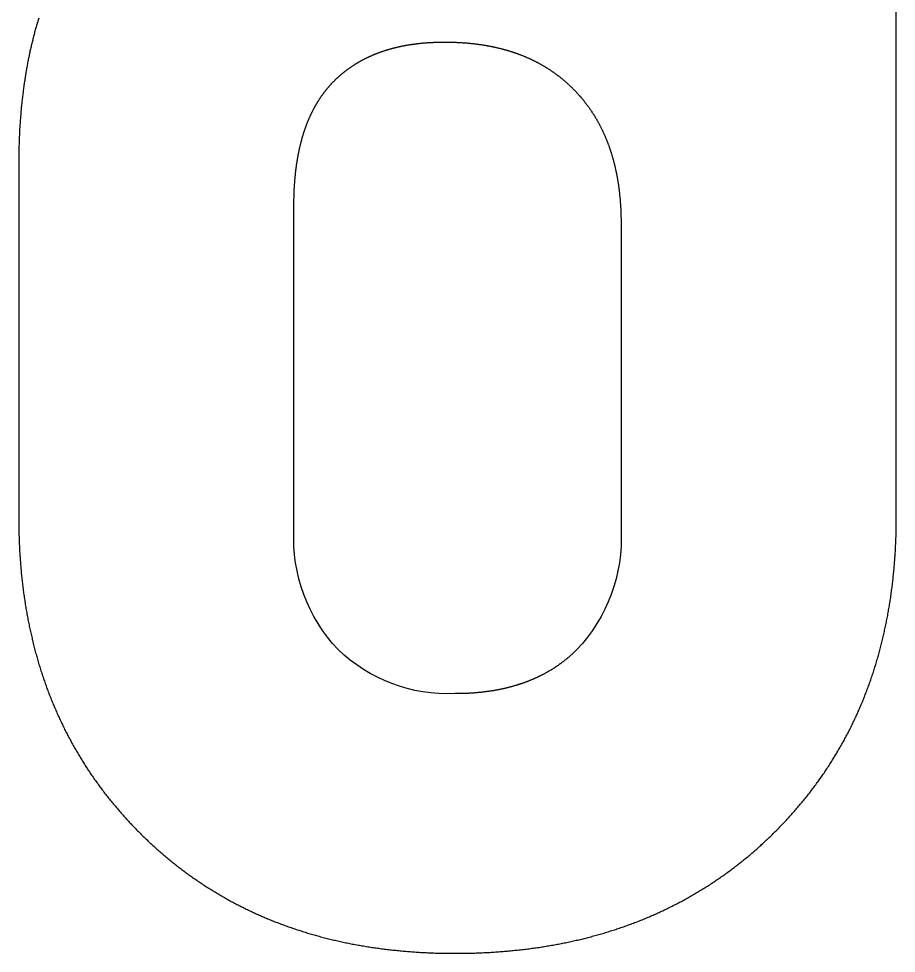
# Model space of a CAD drawing. Header units: millimetres. Extents: x -37 to 1379, y -2 to 984.
# Drawn here: x 94.17 to 106.24, y 417.08 to 429.94 of the extents above; entities that cross this region are included whole.
import ezdxf

# ---------------------------------------------------------------- set-up
doc = ezdxf.new("R2010")
doc.units = ezdxf.units.MM
doc.layers.get('0').update_dxf_attribs({"lineweight": 25, "true_color": 0xffffff})

msp = doc.modelspace()

# ---------------------------------------------------------------- linework, layer by layer
at = {"color": 5, "true_color": 0x0000ff, "flags": 128}
msp.add_lwpolyline([(94.444, 429.945), (94.439, 429.93), (94.435, 429.915), (94.431, 429.901), (94.426, 429.886), (94.422, 429.871), (94.417, 429.856), (94.413, 429.841), (94.409, 429.826), (94.405, 429.811), (94.4, 429.796), (94.396, 429.781), (94.392, 429.765), (94.388, 429.75), (94.384, 429.735), (94.38, 429.72), (94.376, 429.705), (94.372, 429.689), (94.368, 429.674), (94.364, 429.659), (94.361, 429.643), (94.357, 429.628), (94.353, 429.612), (94.349, 429.597), (94.346, 429.581), (94.342, 429.566), (94.338, 429.55), (94.335, 429.535), (94.331, 429.519), (94.328, 429.504), (94.324, 429.488), (94.321, 429.472), (94.318, 429.456), (94.314, 429.441), (94.311, 429.425), (94.308, 429.409), (94.305, 429.393), (94.301, 429.377), (94.298, 429.361), (94.295, 429.346), (94.292, 429.33), (94.289, 429.314), (94.286, 429.297), (94.283, 429.281), (94.28, 429.265), (94.277, 429.249), (94.274, 429.233), (94.272, 429.217), (94.269, 429.201), (94.266, 429.184), (94.264, 429.168), (94.261, 429.152), (94.258, 429.136), (94.256, 429.119), (94.253, 429.103), (94.251, 429.086), (94.248, 429.07), (94.246, 429.053), (94.243, 429.037), (94.241, 429.02), (94.239, 429.004), (94.236, 428.987), (94.234, 428.971), (94.232, 428.954), (94.23, 428.937), (94.228, 428.92), (94.226, 428.904), (94.224, 428.887), (94.222, 428.87), (94.22, 428.853), (94.218, 428.836), (94.216, 428.82), (94.214, 428.803), (94.212, 428.786), (94.21, 428.769), (94.209, 428.752), (94.207, 428.735), (94.205, 428.717), (94.204, 428.7), (94.202, 428.683), (94.2, 428.666), (94.199, 428.649), (94.197, 428.632), (94.196, 428.614), (94.194, 428.597), (94.193, 428.58), (94.192, 428.562), (94.19, 428.545), (94.189, 428.528), (94.188, 428.51), (94.187, 428.493), (94.186, 428.475), (94.185, 428.458), (94.183, 428.44), (94.182, 428.423), (94.181, 428.405), (94.18, 428.387), (94.18, 428.37), (94.179, 428.352), (94.178, 428.334), (94.177, 428.316), (94.176, 428.299), (94.176, 428.281), (94.175, 428.263), (94.174, 428.245), (94.174, 428.227), (94.173, 428.209), (94.172, 428.191), (94.172, 428.173), (94.171, 428.155), (94.171, 428.137), (94.171, 428.119), (94.17, 428.101), (94.17, 428.083), (94.17, 428.064), (94.169, 428.046), (94.169, 428.028), (94.169, 428.01), (94.169, 427.991), (94.169, 427.973), (94.169, 427.955), (94.169, 427.936), (94.169, 423.079), (94.169, 423.058), (94.169, 423.037), (94.169, 423.016), (94.169, 422.996), (94.169, 422.975), (94.17, 422.954), (94.17, 422.933), (94.17, 422.913), (94.171, 422.892), (94.171, 422.871), (94.172, 422.851), (94.172, 422.83), (94.173, 422.81), (94.174, 422.789), (94.174, 422.769), (94.175, 422.748), (94.176, 422.728), (94.177, 422.707), (94.178, 422.687), (94.179, 422.667), (94.18, 422.646), (94.181, 422.626), (94.182, 422.606), (94.183, 422.586), (94.185, 422.566), (94.186, 422.545), (94.187, 422.525), (94.189, 422.505), (94.19, 422.485), (94.192, 422.465), (94.193, 422.445), (94.195, 422.425), (94.196, 422.405), (94.198, 422.386), (94.2, 422.366), (94.202, 422.346), (94.203, 422.326), (94.205, 422.306), (94.207, 422.287), (94.209, 422.267), (94.211, 422.247), (94.213, 422.228), (94.216, 422.208), (94.218, 422.188), (94.22, 422.169), (94.222, 422.149), (94.225, 422.13), (94.227, 422.11), (94.23, 422.091), (94.232, 422.072), (94.235, 422.052), (94.237, 422.033), (94.24, 422.014), (94.243, 421.994), (94.245, 421.975), (94.248, 421.956), (94.251, 421.937), (94.254, 421.918), (94.257, 421.898), (94.26, 421.879), (94.263, 421.86), (94.266, 421.841), (94.269, 421.822), (94.273, 421.803), (94.276, 421.784), (94.279, 421.766), (94.282, 421.747), (94.286, 421.728), (94.289, 421.709), (94.293, 421.69), (94.296, 421.672), (94.3, 421.653), (94.304, 421.634), (94.308, 421.616), (94.311, 421.597), (94.315, 421.578), (94.319, 421.56), (94.323, 421.541), (94.327, 421.523), (94.331, 421.504), (94.335, 421.486), (94.339, 421.468), (94.343, 421.449), (94.348, 421.431), (94.352, 421.413), (94.356, 421.394), (94.361, 421.376), (94.365, 421.358), (94.369, 421.34), (94.374, 421.322), (94.379, 421.303), (94.383, 421.285), (94.388, 421.267), (94.393, 421.249), (94.397, 421.231), (94.402, 421.213), (94.407, 421.195), (94.412, 421.177), (94.417, 421.16), (94.422, 421.142), (94.427, 421.124), (94.432, 421.106), (94.438, 421.088), (94.443, 421.071), (94.448, 421.053), (94.453, 421.035), (94.459, 421.018), (94.464, 421), (94.47, 420.983), (94.475, 420.965), (94.481, 420.948), (94.487, 420.93), (94.492, 420.913), (94.498, 420.895), (94.504, 420.878), (94.51, 420.861), (94.516, 420.843), (94.522, 420.826), (94.528, 420.809), (94.534, 420.792), (94.54, 420.774), (94.546, 420.757), (94.552, 420.74), (94.558, 420.723), (94.565, 420.706), (94.571, 420.689), (94.577, 420.672), (94.584, 420.655), (94.59, 420.638), (94.597, 420.621), (94.604, 420.604), (94.61, 420.587), (94.617, 420.571), (94.624, 420.554), (94.631, 420.537), (94.637, 420.52), (94.644, 420.504), (94.651, 420.487), (94.658, 420.47), (94.665, 420.454), (94.673, 420.437), (94.68, 420.421), (94.687, 420.404), (94.694, 420.388), (94.702, 420.371), (94.709, 420.355), (94.716, 420.339), (94.724, 420.322), (94.731, 420.306), (94.739, 420.29), (94.747, 420.273), (94.754, 420.257), (94.762, 420.241), (94.77, 420.225), (94.778, 420.209), (94.785, 420.193), (94.793, 420.176), (94.801, 420.16), (94.809, 420.144), (94.817, 420.128), (94.826, 420.113), (94.834, 420.097), (94.842, 420.081), (94.85, 420.065), (94.859, 420.049), (94.867, 420.033), (94.875, 420.018), (94.884, 420.002), (94.892, 419.986), (94.901, 419.97), (94.91, 419.955), (94.918, 419.939), (94.927, 419.924), (94.936, 419.908), (94.945, 419.893), (94.954, 419.877), (94.963, 419.862), (94.972, 419.846), (94.981, 419.831), (94.99, 419.816), (94.999, 419.8), (95.008, 419.785), (95.017, 419.77), (95.027, 419.754), (95.036, 419.739), (95.045, 419.724), (95.055, 419.709), (95.064, 419.694), (95.074, 419.679), (95.084, 419.664), (95.093, 419.649), (95.103, 419.634), (95.113, 419.619), (95.122, 419.604), (95.132, 419.589), (95.142, 419.574), (95.152, 419.559), (95.162, 419.545), (95.172, 419.53), (95.182, 419.515), (95.193, 419.5), (95.203, 419.486), (95.213, 419.471), (95.223, 419.456), (95.234, 419.442), (95.244, 419.427), (95.255, 419.413), (95.265, 419.398), (95.276, 419.384), (95.286, 419.369), (95.297, 419.355), (95.308, 419.341), (95.318, 419.326), (95.329, 419.312), (95.34, 419.298), (95.351, 419.284), (95.362, 419.269), (95.373, 419.255), (95.384, 419.241), (95.395, 419.227), (95.406, 419.213), (95.418, 419.199), (95.429, 419.185), (95.44, 419.171), (95.452, 419.157), (95.463, 419.143), (95.475, 419.129), (95.486, 419.115), (95.498, 419.101), (95.509, 419.088), (95.521, 419.074), (95.533, 419.06), (95.544, 419.046), (95.556, 419.033), (95.568, 419.019), (95.58, 419.005), (95.592, 418.992), (95.604, 418.978), (95.616, 418.965), (95.628, 418.951), (95.641, 418.938), (95.653, 418.924), (95.665, 418.911), (95.677, 418.898), (95.69, 418.884), (95.702, 418.871), (95.715, 418.858), (95.727, 418.845), (95.74, 418.831), (95.753, 418.818), (95.765, 418.805), (95.778, 418.792), (95.791, 418.779), (95.804, 418.766), (95.817, 418.753), (95.829, 418.74), (95.842, 418.727), (95.855, 418.714), (95.869, 418.701), (95.882, 418.688), (95.895, 418.676), (95.908, 418.663), (95.921, 418.65), (95.934, 418.638), (95.947, 418.625), (95.961, 418.613), (95.974, 418.6), (95.987, 418.588), (96.001, 418.575), (96.014, 418.563), (96.028, 418.551), (96.041, 418.539), (96.055, 418.527), (96.068, 418.514), (96.082, 418.502), (96.095, 418.49), (96.109, 418.479), (96.122, 418.467), (96.136, 418.455), (96.15, 418.443), (96.164, 418.431), (96.177, 418.42), (96.191, 418.408), (96.205, 418.396), (96.219, 418.385), (96.233, 418.373), (96.247, 418.362), (96.261, 418.351), (96.275, 418.339), (96.289, 418.328), (96.303, 418.317), (96.317, 418.306), (96.331, 418.294), (96.345, 418.283), (96.359, 418.272), (96.373, 418.261), (96.388, 418.25), (96.402, 418.24), (96.416, 418.229), (96.43, 418.218), (96.445, 418.207), (96.459, 418.197), (96.474, 418.186), (96.488, 418.175), (96.502, 418.165), (96.517, 418.154), (96.532, 418.144), (96.546, 418.134), (96.561, 418.123), (96.575, 418.113), (96.59, 418.103), (96.605, 418.093), (96.619, 418.083), (96.634, 418.073), (96.649, 418.063), (96.664, 418.053), (96.679, 418.043), (96.694, 418.033), (96.708, 418.023), (96.723, 418.013), (96.738, 418.004), (96.753, 417.994), (96.768, 417.984), (96.784, 417.975), (96.799, 417.965), (96.814, 417.956), (96.829, 417.946), (96.844, 417.937), (96.859, 417.928), (96.875, 417.918), (96.89, 417.909), (96.905, 417.9), (96.921, 417.891), (96.936, 417.882), (96.951, 417.873), (96.967, 417.864), (96.982, 417.855), (96.998, 417.846), (97.013, 417.837), (97.029, 417.829), (97.044, 417.82), (97.06, 417.811), (97.076, 417.803), (97.091, 417.794), (97.107, 417.786), (97.123, 417.777), (97.139, 417.769), (97.155, 417.761), (97.17, 417.752), (97.186, 417.744), (97.202, 417.736), (97.218, 417.728), (97.234, 417.72), (97.25, 417.712), (97.266, 417.704), (97.282, 417.696), (97.298, 417.688), (97.314, 417.68), (97.331, 417.672), (97.347, 417.665), (97.363, 417.657), (97.379, 417.649), (97.396, 417.642), (97.412, 417.634), (97.428, 417.627), (97.445, 417.619), (97.461, 417.612), (97.477, 417.605), (97.494, 417.597), (97.51, 417.59), (97.527, 417.583), (97.543, 417.576), (97.56, 417.569), (97.577, 417.562), (97.593, 417.555), (97.61, 417.548), (97.627, 417.541), (97.643, 417.534), (97.66, 417.527), (97.677, 417.521), (97.694, 417.514), (97.711, 417.507), (97.728, 417.501), (97.745, 417.494), (97.762, 417.488), (97.779, 417.481), (97.796, 417.475), (97.813, 417.469), (97.83, 417.462), (97.847, 417.456), (97.864, 417.45), (97.881, 417.444), (97.898, 417.438), (97.916, 417.432), (97.933, 417.426), (97.95, 417.42), (97.968, 417.414), (97.985, 417.408), (98.002, 417.403), (98.02, 417.397), (98.037, 417.391), (98.055, 417.386), (98.072, 417.38), (98.09, 417.375), (98.107, 417.369), (98.125, 417.364), (98.143, 417.358), (98.16, 417.353), (98.178, 417.348), (98.196, 417.343), (98.214, 417.338), (98.231, 417.332), (98.249, 417.327), (98.267, 417.322), (98.285, 417.318), (98.303, 417.313), (98.321, 417.308), (98.339, 417.303), (98.357, 417.298), (98.375, 417.294), (98.393, 417.289), (98.411, 417.284), (98.429, 417.28), (98.447, 417.275), (98.466, 417.271), (98.484, 417.266), (98.502, 417.262), (98.521, 417.258), (98.539, 417.254), (98.557, 417.249), (98.576, 417.245), (98.594, 417.241), (98.612, 417.237), (98.631, 417.233), (98.649, 417.229), (98.668, 417.225), (98.687, 417.222), (98.705, 417.218), (98.724, 417.214), (98.743, 417.21), (98.761, 417.207), (98.78, 417.203), (98.799, 417.2), (98.818, 417.196), (98.836, 417.193), (98.855, 417.189), (98.874, 417.186), (98.893, 417.183), (98.912, 417.18), (98.931, 417.176), (98.95, 417.173), (98.969, 417.17), (98.988, 417.167), (99.007, 417.164), (99.026, 417.161), (99.046, 417.159), (99.065, 417.156), (99.084, 417.153), (99.103, 417.15), (99.123, 417.148), (99.142, 417.145), (99.161, 417.142), (99.181, 417.14), (99.2, 417.137), (99.22, 417.135), (99.239, 417.133), (99.259, 417.13), (99.278, 417.128), (99.298, 417.126), (99.317, 417.124), (99.337, 417.122), (99.357, 417.12), (99.376, 417.118), (99.396, 417.116), (99.416, 417.114), (99.436, 417.112), (99.455, 417.11), (99.475, 417.108), (99.495, 417.107), (99.515, 417.105), (99.535, 417.103), (99.555, 417.102), (99.575, 417.1), (99.595, 417.099), (99.615, 417.098), (99.635, 417.096), (99.655, 417.095), (99.675, 417.094), (99.696, 417.092), (99.716, 417.091), (99.736, 417.09), (99.756, 417.089), (99.777, 417.088), (99.797, 417.087), (99.817, 417.086), (99.838, 417.086), (99.858, 417.085), (99.879, 417.084), (99.899, 417.083), (99.92, 417.083), (99.94, 417.082), (99.961, 417.082), (99.982, 417.081), (100.002, 417.081), (100.023, 417.08), (100.044, 417.08), (100.064, 417.08), (100.085, 417.079), (100.106, 417.079), (100.127, 417.079), (100.148, 417.079), (100.169, 417.079), (100.19, 417.079), (100.211, 417.079), (100.232, 417.079), (100.253, 417.079), (100.274, 417.08), (100.295, 417.08), (100.316, 417.08), (100.337, 417.081), (100.358, 417.081), (100.379, 417.082), (100.4, 417.082), (100.421, 417.083), (100.442, 417.083), (100.463, 417.084), (100.483, 417.085), (100.504, 417.086), (100.525, 417.086), (100.545, 417.087), (100.566, 417.088), (100.587, 417.089), (100.607, 417.09), (100.628, 417.091), (100.648, 417.092), (100.669, 417.094), (100.689, 417.095), (100.709, 417.096), (100.73, 417.098), (100.75, 417.099), (100.77, 417.1), (100.791, 417.102), (100.811, 417.103), (100.831, 417.105), (100.851, 417.107), (100.871, 417.108), (100.892, 417.11), (100.912, 417.112), (100.932, 417.114), (100.952, 417.116), (100.972, 417.118), (100.992, 417.12), (101.012, 417.122), (101.031, 417.124), (101.051, 417.126), (101.071, 417.128), (101.091, 417.13), (101.111, 417.133), (101.13, 417.135), (101.15, 417.137), (101.17, 417.14), (101.189, 417.142), (101.209, 417.145), (101.229, 417.148), (101.248, 417.15), (101.268, 417.153), (101.287, 417.156), (101.307, 417.159), (101.326, 417.161), (101.345, 417.164), (101.365, 417.167), (101.384, 417.17), (101.403, 417.173), (101.423, 417.176), (101.442, 417.18), (101.461, 417.183), (101.48, 417.186), (101.499, 417.189), (101.519, 417.193), (101.538, 417.196), (101.557, 417.2), (101.576, 417.203), (101.595, 417.207), (101.614, 417.21), (101.633, 417.214), (101.651, 417.218), (101.67, 417.222), (101.689, 417.225), (101.708, 417.229), (101.727, 417.233), (101.745, 417.237), (101.764, 417.241), (101.783, 417.245), (101.801, 417.249), (101.82, 417.254), (101.838, 417.258), (101.857, 417.262), (101.876, 417.266), (101.894, 417.271), (101.912, 417.275), (101.931, 417.28), (101.949, 417.284), (101.968, 417.289), (101.986, 417.294), (102.004, 417.298), (102.022, 417.303), (102.041, 417.308), (102.059, 417.313), (102.077, 417.318), (102.095, 417.322), (102.113, 417.327), (102.131, 417.332), (102.149, 417.338), (102.167, 417.343), (102.185, 417.348), (102.203, 417.353), (102.221, 417.358), (102.239, 417.364), (102.257, 417.369), (102.275, 417.375), (102.292, 417.38), (102.31, 417.386), (102.328, 417.391), (102.345, 417.397), (102.363, 417.403), (102.381, 417.408), (102.398, 417.414), (102.416, 417.42), (102.433, 417.426), (102.451, 417.432), (102.468, 417.438), (102.486, 417.444), (102.503, 417.45), (102.521, 417.456), (102.538, 417.462), (102.555, 417.469), (102.572, 417.475), (102.59, 417.481), (102.607, 417.488), (102.624, 417.494), (102.641, 417.501), (102.658, 417.507), (102.675, 417.514), (102.692, 417.521), (102.709, 417.527), (102.726, 417.534), (102.743, 417.541), (102.76, 417.548), (102.777, 417.555), (102.794, 417.562), (102.811, 417.569), (102.828, 417.576), (102.844, 417.583), (102.861, 417.59), (102.878, 417.597), (102.895, 417.605), (102.911, 417.612), (102.928, 417.619), (102.944, 417.627), (102.961, 417.634), (102.977, 417.642), (102.994, 417.649), (103.01, 417.657), (103.027, 417.665), (103.043, 417.672), (103.06, 417.68), (103.076, 417.688), (103.092, 417.696), (103.108, 417.704), (103.125, 417.712), (103.141, 417.72), (103.157, 417.728), (103.173, 417.736), (103.189, 417.744), (103.205, 417.752), (103.221, 417.761), (103.237, 417.769), (103.253, 417.777), (103.269, 417.786), (103.285, 417.794), (103.301, 417.803), (103.317, 417.811), (103.333, 417.82), (103.349, 417.829), (103.364, 417.837), (103.38, 417.846), (103.396, 417.855), (103.411, 417.864), (103.427, 417.873), (103.443, 417.882), (103.458, 417.891), (103.474, 417.9), (103.489, 417.909), (103.505, 417.918), (103.52, 417.928), (103.535, 417.937), (103.551, 417.946), (103.566, 417.956), (103.581, 417.965), (103.597, 417.975), (103.612, 417.984), (103.627, 417.994), (103.642, 418.004), (103.658, 418.013), (103.673, 418.023), (103.688, 418.033), (103.703, 418.043), (103.718, 418.053), (103.733, 418.063), (103.748, 418.073), (103.763, 418.083), (103.778, 418.093), (103.793, 418.103), (103.807, 418.113), (103.822, 418.123), (103.837, 418.134), (103.852, 418.144), (103.866, 418.154), (103.881, 418.165), (103.896, 418.175), (103.91, 418.186), (103.925, 418.197), (103.939, 418.207), (103.954, 418.218), (103.968, 418.229), (103.983, 418.24), (103.997, 418.25), (104.012, 418.261), (104.026, 418.272), (104.04, 418.283), (104.055, 418.294), (104.069, 418.306), (104.083, 418.317), (104.097, 418.328), (104.112, 418.339), (104.126, 418.351), (104.14, 418.362), (104.154, 418.373), (104.168, 418.385), (104.182, 418.396), (104.196, 418.408), (104.21, 418.42), (104.224, 418.431), (104.238, 418.443), (104.252, 418.455), (104.265, 418.467), (104.279, 418.479), (104.293, 418.49), (104.307, 418.502), (104.32, 418.514), (104.334, 418.527), (104.348, 418.539), (104.361, 418.551), (104.375, 418.563), (104.388, 418.575), (104.402, 418.588), (104.415, 418.6), (104.429, 418.613), (104.442, 418.625), (104.456, 418.638), (104.469, 418.65), (104.482, 418.663), (104.496, 418.676), (104.509, 418.688), (104.522, 418.701), (104.535, 418.714), (104.548, 418.727), (104.562, 418.74), (104.575, 418.753), (104.588, 418.766), (104.601, 418.779), (104.614, 418.792), (104.627, 418.805), (104.639, 418.818), (104.652, 418.831), (104.665, 418.845), (104.678, 418.858), (104.69, 418.871), (104.703, 418.884), (104.715, 418.898), (104.728, 418.911), (104.74, 418.924), (104.753, 418.938), (104.765, 418.951), (104.777, 418.965), (104.789, 418.978), (104.802, 418.992), (104.814, 419.005), (104.826, 419.019), (104.838, 419.033), (104.85, 419.046), (104.862, 419.06), (104.873, 419.074), (104.885, 419.088), (104.897, 419.101), (104.909, 419.115), (104.92, 419.129), (104.932, 419.143), (104.944, 419.157), (104.955, 419.171), (104.966, 419.185), (104.978, 419.199), (104.989, 419.213), (105, 419.227), (105.012, 419.241), (105.023, 419.255), (105.034, 419.269), (105.045, 419.284), (105.056, 419.298), (105.067, 419.312), (105.078, 419.326), (105.089, 419.341), (105.1, 419.355), (105.111, 419.369), (105.121, 419.384), (105.132, 419.398), (105.143, 419.413), (105.153, 419.427), (105.164, 419.442), (105.174, 419.456), (105.185, 419.471), (105.195, 419.486), (105.205, 419.5), (105.216, 419.515), (105.226, 419.53), (105.236, 419.545), (105.246, 419.559), (105.256, 419.574), (105.266, 419.589), (105.276, 419.604), (105.286, 419.619), (105.296, 419.634), (105.306, 419.649), (105.316, 419.664), (105.325, 419.679), (105.335, 419.694), (105.345, 419.709), (105.354, 419.724), (105.364, 419.739), (105.373, 419.754), (105.382, 419.77), (105.392, 419.785), (105.401, 419.8), (105.41, 419.816), (105.42, 419.831), (105.429, 419.846), (105.438, 419.862), (105.447, 419.877), (105.456, 419.893), (105.465, 419.908), (105.474, 419.924), (105.482, 419.939), (105.491, 419.955), (105.5, 419.97), (105.509, 419.986), (105.517, 420.002), (105.526, 420.018), (105.534, 420.033), (105.543, 420.049), (105.551, 420.065), (105.56, 420.081), (105.568, 420.097), (105.576, 420.113), (105.584, 420.128), (105.593, 420.144), (105.601, 420.16), (105.609, 420.176), (105.617, 420.193), (105.625, 420.209), (105.633, 420.225), (105.641, 420.241), (105.648, 420.257), (105.656, 420.273), (105.664, 420.29), (105.672, 420.306), (105.679, 420.322), (105.687, 420.339), (105.694, 420.355), (105.702, 420.371), (105.709, 420.388), (105.716, 420.404), (105.724, 420.421), (105.731, 420.437), (105.738, 420.454), (105.745, 420.47), (105.752, 420.487), (105.759, 420.504), (105.766, 420.52), (105.773, 420.537), (105.78, 420.554), (105.787, 420.571), (105.794, 420.587), (105.801, 420.604), (105.807, 420.621), (105.814, 420.638), (105.821, 420.655), (105.827, 420.672), (105.834, 420.689), (105.84, 420.706), (105.846, 420.723), (105.853, 420.74), (105.859, 420.757), (105.865, 420.774), (105.871, 420.792), (105.877, 420.809), (105.884, 420.826), (105.89, 420.843), (105.896, 420.861), (105.901, 420.878), (105.907, 420.895), (105.913, 420.913), (105.919, 420.93), (105.925, 420.948), (105.93, 420.965), (105.936, 420.983), (105.941, 421), (105.947, 421.018), (105.952, 421.035), (105.958, 421.053), (105.963, 421.071), (105.968, 421.088), (105.974, 421.106), (105.979, 421.124), (105.984, 421.142), (105.989, 421.16), (105.994, 421.177), (105.999, 421.195), (106.004, 421.213), (106.009, 421.231), (106.014, 421.249), (106.019, 421.267), (106.023, 421.285), (106.028, 421.303), (106.033, 421.322), (106.037, 421.34), (106.042, 421.358), (106.046, 421.376), (106.051, 421.394), (106.055, 421.413), (106.059, 421.431), (106.064, 421.449), (106.068, 421.468), (106.072, 421.486), (106.076, 421.504), (106.08, 421.523), (106.084, 421.541), (106.088, 421.56), (106.092, 421.578), (106.096, 421.597), (106.1, 421.616), (106.104, 421.634), (106.107, 421.653), (106.111, 421.672), (106.115, 421.69), (106.118, 421.709), (106.122, 421.728), (106.125, 421.747), (106.129, 421.766), (106.132, 421.784), (106.135, 421.803), (106.139, 421.822), (106.142, 421.841), (106.145, 421.86), (106.148, 421.879), (106.151, 421.898), (106.154, 421.918), (106.157, 421.937), (106.16, 421.956), (106.163, 421.975), (106.165, 421.994), (106.168, 422.014), (106.171, 422.033), (106.174, 422.052), (106.176, 422.072), (106.179, 422.091), (106.181, 422.11), (106.184, 422.13), (106.186, 422.149), (106.188, 422.169), (106.191, 422.188), (106.193, 422.208), (106.195, 422.228), (106.197, 422.247), (106.199, 422.267), (106.201, 422.287), (106.203, 422.306), (106.205, 422.326), (106.207, 422.346), (106.209, 422.366), (106.211, 422.386), (106.212, 422.405), (106.214, 422.425), (106.216, 422.445), (106.217, 422.465), (106.219, 422.485), (106.22, 422.505), (106.221, 422.525), (106.223, 422.545), (106.224, 422.566), (106.225, 422.586), (106.227, 422.606), (106.228, 422.626), (106.229, 422.646), (106.23, 422.667), (106.231, 422.687), (106.232, 422.707), (106.233, 422.728), (106.234, 422.748), (106.234, 422.769), (106.235, 422.789), (106.236, 422.81), (106.236, 422.83), (106.237, 422.851), (106.238, 422.871), (106.238, 422.892), (106.239, 422.913), (106.239, 422.933), (106.239, 422.954), (106.24, 422.975), (106.24, 422.996), (106.24, 423.016), (106.24, 423.037), (106.24, 423.058), (106.24, 423.079), (106.24, 436.793)], dxfattribs=at)
msp.add_lwpolyline([(100.169, 420.651, -0.206096), (98.562, 421.258, -0.205579), (97.954, 422.901), (97.954, 427.365), (97.954, 427.374), (97.954, 427.383), (97.955, 427.392), (97.955, 427.4), (97.955, 427.409), (97.955, 427.418), (97.955, 427.427), (97.955, 427.436), (97.955, 427.444), (97.955, 427.453), (97.955, 427.462), (97.956, 427.471), (97.956, 427.479), (97.956, 427.488), (97.956, 427.497), (97.957, 427.505), (97.957, 427.514), (97.957, 427.523), (97.957, 427.531), (97.958, 427.54), (97.958, 427.548), (97.958, 427.557), (97.959, 427.565), (97.959, 427.574), (97.96, 427.582), (97.96, 427.591), (97.96, 427.599), (97.961, 427.608), (97.961, 427.616), (97.962, 427.625), (97.962, 427.633), (97.963, 427.641), (97.963, 427.65), (97.964, 427.658), (97.964, 427.666), (97.965, 427.675), (97.966, 427.683), (97.966, 427.691), (97.967, 427.699), (97.968, 427.708), (97.968, 427.716), (97.969, 427.724), (97.97, 427.732), (97.97, 427.74), (97.971, 427.748), (97.972, 427.756), (97.973, 427.765), (97.973, 427.773), (97.974, 427.781), (97.975, 427.789), (97.976, 427.797), (97.977, 427.805), (97.977, 427.813), (97.978, 427.821), (97.979, 427.829), (97.98, 427.837), (97.981, 427.845), (97.982, 427.852), (97.983, 427.86), (97.984, 427.868), (97.985, 427.876), (97.986, 427.884), (97.987, 427.892), (97.988, 427.899), (97.989, 427.907), (97.99, 427.915), (97.991, 427.923), (97.992, 427.93), (97.993, 427.938), (97.995, 427.946), (97.996, 427.953), (97.997, 427.961), (97.998, 427.969), (97.999, 427.976), (98, 427.984), (98.002, 427.991), (98.003, 427.999), (98.004, 428.007), (98.005, 428.014), (98.007, 428.022), (98.008, 428.029), (98.009, 428.036), (98.011, 428.044), (98.012, 428.051), (98.014, 428.059), (98.015, 428.066), (98.016, 428.074), (98.018, 428.081), (98.019, 428.088), (98.021, 428.096), (98.022, 428.103), (98.024, 428.11), (98.025, 428.117), (98.027, 428.125), (98.028, 428.132), (98.03, 428.139), (98.031, 428.146), (98.033, 428.153), (98.035, 428.161), (98.036, 428.168), (98.038, 428.175), (98.039, 428.182), (98.041, 428.189), (98.043, 428.196), (98.045, 428.203), (98.046, 428.21), (98.048, 428.217), (98.05, 428.224), (98.052, 428.231), (98.053, 428.238), (98.055, 428.245), (98.057, 428.252), (98.059, 428.259), (98.061, 428.266), (98.063, 428.273), (98.064, 428.28), (98.066, 428.286), (98.068, 428.293), (98.07, 428.3), (98.072, 428.307), (98.074, 428.314), (98.076, 428.32), (98.078, 428.327), (98.08, 428.334), (98.082, 428.34), (98.084, 428.347), (98.086, 428.354), (98.088, 428.36), (98.09, 428.367), (98.093, 428.374), (98.095, 428.38), (98.097, 428.387), (98.099, 428.393), (98.101, 428.4), (98.103, 428.406), (98.106, 428.413), (98.108, 428.419), (98.11, 428.426), (98.112, 428.432), (98.115, 428.439), (98.117, 428.445), (98.119, 428.451), (98.122, 428.458), (98.124, 428.464), (98.126, 428.47), (98.129, 428.477), (98.131, 428.483), (98.134, 428.489), (98.136, 428.496), (98.138, 428.502), (98.141, 428.508), (98.143, 428.514), (98.146, 428.52), (98.148, 428.527), (98.151, 428.533), (98.153, 428.539), (98.156, 428.545), (98.159, 428.551), (98.161, 428.557), (98.164, 428.563), (98.166, 428.569), (98.169, 428.575), (98.172, 428.581), (98.174, 428.587), (98.177, 428.593), (98.18, 428.599), (98.182, 428.605), (98.185, 428.611), (98.188, 428.617), (98.191, 428.623), (98.193, 428.629), (98.196, 428.634), (98.199, 428.64), (98.202, 428.646), (98.205, 428.652), (98.208, 428.658), (98.211, 428.663), (98.213, 428.669), (98.216, 428.675), (98.219, 428.681), (98.222, 428.686), (98.225, 428.692), (98.228, 428.698), (98.231, 428.703), (98.234, 428.709), (98.237, 428.714), (98.24, 428.72), (98.243, 428.726), (98.246, 428.731), (98.25, 428.737), (98.253, 428.742), (98.256, 428.748), (98.259, 428.753), (98.262, 428.759), (98.265, 428.764), (98.268, 428.769), (98.272, 428.775), (98.275, 428.78), (98.278, 428.785), (98.281, 428.791), (98.285, 428.796), (98.288, 428.801), (98.291, 428.807), (98.295, 428.812), (98.298, 428.817), (98.301, 428.823), (98.305, 428.828), (98.308, 428.833), (98.312, 428.838), (98.315, 428.843), (98.318, 428.848), (98.322, 428.854), (98.325, 428.859), (98.329, 428.864), (98.332, 428.869), (98.336, 428.874), (98.339, 428.879), (98.343, 428.884), (98.347, 428.889), (98.35, 428.894), (98.354, 428.899), (98.357, 428.904), (98.361, 428.909), (98.365, 428.914), (98.368, 428.919), (98.372, 428.923), (98.376, 428.928), (98.379, 428.933), (98.383, 428.938), (98.387, 428.943), (98.391, 428.947), (98.394, 428.952), (98.398, 428.957), (98.402, 428.962), (98.406, 428.966), (98.41, 428.971), (98.414, 428.976), (98.417, 428.98), (98.421, 428.985), (98.425, 428.99), (98.429, 428.994), (98.433, 428.999), (98.437, 429.003), (98.441, 429.008), (98.445, 429.013), (98.449, 429.017), (98.453, 429.022), (98.457, 429.026), (98.461, 429.031), (98.465, 429.035), (98.469, 429.039), (98.474, 429.044), (98.478, 429.048), (98.482, 429.053), (98.486, 429.057), (98.49, 429.061), (98.494, 429.066), (98.499, 429.07), (98.503, 429.074), (98.507, 429.078), (98.511, 429.083), (98.516, 429.087), (98.52, 429.091), (98.524, 429.095), (98.528, 429.099), (98.533, 429.104), (98.537, 429.108), (98.541, 429.112), (98.546, 429.116), (98.55, 429.12), (98.555, 429.124), (98.559, 429.128), (98.563, 429.132), (98.568, 429.136), (98.572, 429.14), (98.577, 429.144), (98.581, 429.148), (98.586, 429.152), (98.59, 429.156), (98.595, 429.16), (98.599, 429.164), (98.604, 429.168), (98.608, 429.172), (98.613, 429.176), (98.617, 429.18), (98.622, 429.183), (98.627, 429.187), (98.631, 429.191), (98.636, 429.195), (98.641, 429.199), (98.645, 429.202), (98.65, 429.206), (98.655, 429.21), (98.659, 429.213), (98.664, 429.217), (98.669, 429.221), (98.674, 429.224), (98.678, 429.228), (98.683, 429.232), (98.688, 429.235), (98.693, 429.239), (98.698, 429.242), (98.703, 429.246), (98.707, 429.249), (98.712, 429.253), (98.717, 429.256), (98.722, 429.26), (98.727, 429.263), (98.732, 429.267), (98.737, 429.27), (98.742, 429.274), (98.747, 429.277), (98.752, 429.28), (98.757, 429.284), (98.762, 429.287), (98.767, 429.29), (98.772, 429.294), (98.777, 429.297), (98.782, 429.3), (98.787, 429.303), (98.792, 429.307), (98.797, 429.31), (98.802, 429.313), (98.808, 429.316), (98.813, 429.319), (98.818, 429.323), (98.823, 429.326), (98.828, 429.329), (98.833, 429.332), (98.839, 429.335), (98.844, 429.338), (98.849, 429.341), (98.854, 429.344), (98.86, 429.347), (98.865, 429.35), (98.87, 429.353), (98.876, 429.356), (98.881, 429.359), (98.886, 429.362), (98.892, 429.365), (98.897, 429.368), (98.902, 429.371), (98.908, 429.374), (98.913, 429.376), (98.919, 429.379), (98.924, 429.382), (98.93, 429.385), (98.935, 429.388), (98.941, 429.39), (98.946, 429.393), (98.952, 429.396), (98.957, 429.399), (98.963, 429.401), (98.968, 429.404), (98.974, 429.407), (98.98, 429.409), (98.985, 429.412), (98.991, 429.414), (98.996, 429.417), (99.002, 429.42), (99.008, 429.422), (99.013, 429.425), (99.019, 429.427), (99.025, 429.43), (99.031, 429.432), (99.036, 429.435), (99.042, 429.437), (99.048, 429.44), (99.054, 429.442), (99.059, 429.444), (99.065, 429.447), (99.071, 429.449), (99.077, 429.452), (99.083, 429.454), (99.089, 429.456), (99.094, 429.459), (99.1, 429.461), (99.106, 429.463), (99.112, 429.465), (99.118, 429.468), (99.124, 429.47), (99.13, 429.472), (99.136, 429.474), (99.142, 429.476), (99.148, 429.479), (99.154, 429.481), (99.16, 429.483), (99.166, 429.485), (99.172, 429.487), (99.178, 429.489), (99.184, 429.491), (99.19, 429.493), (99.197, 429.495), (99.203, 429.497), (99.209, 429.499), (99.215, 429.501), (99.221, 429.503), (99.227, 429.505), (99.234, 429.507), (99.24, 429.509), (99.246, 429.511), (99.252, 429.513), (99.258, 429.514), (99.265, 429.516), (99.271, 429.518), (99.277, 429.52), (99.284, 429.522), (99.29, 429.523), (99.296, 429.525), (99.303, 429.527), (99.309, 429.529), (99.315, 429.53), (99.322, 429.532), (99.328, 429.534), (99.335, 429.535), (99.341, 429.537), (99.348, 429.539), (99.354, 429.54), (99.361, 429.542), (99.367, 429.543), (99.374, 429.545), (99.38, 429.546), (99.387, 429.548), (99.393, 429.549), (99.4, 429.551), (99.406, 429.552), (99.413, 429.554), (99.42, 429.555), (99.426, 429.557), (99.433, 429.558), (99.44, 429.559), (99.446, 429.561), (99.453, 429.562), (99.46, 429.563), (99.466, 429.565), (99.473, 429.566), (99.48, 429.567), (99.487, 429.569), (99.493, 429.57), (99.5, 429.571), (99.507, 429.572), (99.514, 429.573), (99.521, 429.575), (99.527, 429.576), (99.534, 429.577), (99.541, 429.578), (99.548, 429.579), (99.555, 429.58), (99.562, 429.581), (99.569, 429.582), (99.576, 429.583), (99.583, 429.584), (99.59, 429.585), (99.597, 429.586), (99.604, 429.587), (99.611, 429.588), (99.618, 429.589), (99.625, 429.59), (99.632, 429.591), (99.639, 429.592), (99.646, 429.593), (99.653, 429.594), (99.66, 429.595), (99.667, 429.595), (99.674, 429.596), (99.681, 429.597), (99.689, 429.598), (99.696, 429.598), (99.703, 429.599), (99.71, 429.6), (99.717, 429.601), (99.725, 429.601), (99.732, 429.602), (99.739, 429.603), (99.747, 429.603), (99.754, 429.604), (99.761, 429.604), (99.768, 429.605), (99.776, 429.606), (99.783, 429.606), (99.791, 429.607), (99.798, 429.607), (99.805, 429.608), (99.813, 429.608), (99.82, 429.609), (99.828, 429.609), (99.835, 429.61), (99.842, 429.61), (99.85, 429.61), (99.857, 429.611), (99.865, 429.611), (99.872, 429.611), (99.88, 429.612), (99.888, 429.612), (99.895, 429.612), (99.903, 429.613), (99.91, 429.613), (99.918, 429.613), (99.926, 429.613), (99.933, 429.614), (99.941, 429.614), (99.948, 429.614), (99.956, 429.614), (99.964, 429.614), (99.972, 429.614), (99.979, 429.614), (99.987, 429.615), (99.995, 429.615), (100.003, 429.615), (100.01, 429.615), (100.018, 429.615), (100.026, 429.615), (100.035, 429.615), (100.044, 429.615), (100.053, 429.615), (100.061, 429.615), (100.07, 429.615), (100.079, 429.614), (100.088, 429.614), (100.097, 429.614), (100.106, 429.614), (100.114, 429.614), (100.123, 429.614), (100.132, 429.613), (100.141, 429.613), (100.149, 429.613), (100.158, 429.613), (100.167, 429.612), (100.175, 429.612), (100.184, 429.612), (100.193, 429.611), (100.201, 429.611), (100.21, 429.61), (100.219, 429.61), (100.227, 429.609), (100.236, 429.609), (100.244, 429.608), (100.253, 429.608), (100.261, 429.607), (100.27, 429.607), (100.278, 429.606), (100.287, 429.606), (100.295, 429.605), (100.304, 429.604), (100.312, 429.604), (100.321, 429.603), (100.329, 429.602), (100.337, 429.602), (100.346, 429.601), (100.354, 429.6), (100.362, 429.599), (100.371, 429.599), (100.379, 429.598), (100.387, 429.597), (100.396, 429.596), (100.404, 429.595), (100.412, 429.594), (100.42, 429.593), (100.429, 429.593), (100.437, 429.592), (100.445, 429.591), (100.453, 429.59), (100.461, 429.589), (100.47, 429.588), (100.478, 429.586), (100.486, 429.585), (100.494, 429.584), (100.502, 429.583), (100.51, 429.582), (100.518, 429.581), (100.526, 429.58), (100.534, 429.579), (100.542, 429.577), (100.55, 429.576), (100.558, 429.575), (100.566, 429.574), (100.574, 429.572), (100.582, 429.571), (100.59, 429.57), (100.598, 429.568), (100.606, 429.567), (100.613, 429.565), (100.621, 429.564), (100.629, 429.563), (100.637, 429.561), (100.645, 429.56), (100.653, 429.558), (100.66, 429.557), (100.668, 429.555), (100.676, 429.553), (100.684, 429.552), (100.691, 429.55), (100.699, 429.549), (100.707, 429.547), (100.714, 429.545), (100.722, 429.544), (100.73, 429.542), (100.737, 429.54), (100.745, 429.538), (100.753, 429.537), (100.76, 429.535), (100.768, 429.533), (100.775, 429.531), (100.783, 429.529), (100.79, 429.528), (100.798, 429.526), (100.805, 429.524), (100.813, 429.522), (100.82, 429.52), (100.828, 429.518), (100.835, 429.516), (100.842, 429.514), (100.85, 429.512), (100.857, 429.51), (100.865, 429.508), (100.872, 429.506), (100.879, 429.504), (100.887, 429.502), (100.894, 429.499), (100.901, 429.497), (100.908, 429.495), (100.916, 429.493), (100.923, 429.491), (100.93, 429.488), (100.937, 429.486), (100.945, 429.484), (100.952, 429.481), (100.959, 429.479), (100.966, 429.477), (100.973, 429.474), (100.98, 429.472), (100.987, 429.47), (100.995, 429.467), (101.002, 429.465), (101.009, 429.462), (101.016, 429.46), (101.023, 429.457), (101.03, 429.455), (101.037, 429.452), (101.044, 429.45), (101.051, 429.447), (101.058, 429.444), (101.065, 429.442), (101.072, 429.439), (101.078, 429.436), (101.085, 429.434), (101.092, 429.431), (101.099, 429.428), (101.106, 429.426), (101.113, 429.423), (101.12, 429.42), (101.126, 429.417), (101.133, 429.414), (101.14, 429.412), (101.147, 429.409), (101.153, 429.406), (101.16, 429.403), (101.167, 429.4), (101.174, 429.397), (101.18, 429.394), (101.187, 429.391), (101.194, 429.388), (101.2, 429.385), (101.207, 429.382), (101.213, 429.379), (101.22, 429.376), (101.227, 429.373), (101.233, 429.369), (101.24, 429.366), (101.246, 429.363), (101.253, 429.36), (101.259, 429.357), (101.266, 429.353), (101.272, 429.35), (101.279, 429.347), (101.285, 429.344), (101.291, 429.34), (101.298, 429.337), (101.304, 429.334), (101.311, 429.33), (101.317, 429.327), (101.323, 429.323), (101.33, 429.32), (101.336, 429.317), (101.342, 429.313), (101.348, 429.31), (101.355, 429.306), (101.361, 429.303), (101.367, 429.299), (101.373, 429.295), (101.38, 429.292), (101.386, 429.288), (101.392, 429.285), (101.398, 429.281), (101.404, 429.277), (101.41, 429.273), (101.417, 429.27), (101.423, 429.266), (101.429, 429.262), (101.435, 429.258), (101.441, 429.255), (101.447, 429.251), (101.453, 429.247), (101.459, 429.243), (101.465, 429.239), (101.471, 429.235), (101.477, 429.231), (101.483, 429.227), (101.489, 429.224), (101.495, 429.22), (101.501, 429.216), (101.506, 429.212), (101.512, 429.207), (101.518, 429.203), (101.524, 429.199), (101.53, 429.195), (101.536, 429.191), (101.541, 429.187), (101.547, 429.183), (101.553, 429.179), (101.559, 429.174), (101.564, 429.17), (101.57, 429.166), (101.576, 429.162), (101.582, 429.157), (101.587, 429.153), (101.593, 429.149), (101.598, 429.144), (101.604, 429.14), (101.61, 429.136), (101.615, 429.131), (101.621, 429.127), (101.626, 429.122), (101.632, 429.118), (101.638, 429.113), (101.643, 429.109), (101.649, 429.104), (101.654, 429.1), (101.66, 429.095), (101.665, 429.091), (101.67, 429.086), (101.676, 429.081), (101.681, 429.077), (101.687, 429.072), (101.692, 429.067), (101.697, 429.063), (101.703, 429.058), (101.708, 429.053), (101.713, 429.049), (101.719, 429.044), (101.724, 429.039), (101.729, 429.034), (101.735, 429.029), (101.74, 429.024), (101.745, 429.019), (101.75, 429.015), (101.755, 429.01), (101.761, 429.005), (101.766, 429), (101.771, 428.995), (101.776, 428.99), (101.781, 428.985), (101.786, 428.98), (101.791, 428.975), (101.796, 428.969), (101.802, 428.964), (101.807, 428.959), (101.812, 428.954), (101.817, 428.949), (101.822, 428.944), (101.827, 428.939), (101.832, 428.933), (101.836, 428.928), (101.841, 428.923), (101.846, 428.918), (101.851, 428.912), (101.856, 428.907), (101.861, 428.902), (101.866, 428.896), (101.87, 428.891), (101.875, 428.886), (101.88, 428.88), (101.885, 428.875), (101.889, 428.869), (101.894, 428.864), (101.899, 428.859), (101.903, 428.853), (101.908, 428.848), (101.913, 428.842), (101.917, 428.837), (101.922, 428.831), (101.926, 428.826), (101.931, 428.82), (101.936, 428.815), (101.94, 428.809), (101.945, 428.803), (101.949, 428.798), (101.953, 428.792), (101.958, 428.786), (101.962, 428.781), (101.967, 428.775), (101.971, 428.769), (101.975, 428.764), (101.98, 428.758), (101.984, 428.752), (101.988, 428.747), (101.993, 428.741), (101.997, 428.735), (102.001, 428.729), (102.005, 428.723), (102.009, 428.718), (102.014, 428.712), (102.018, 428.706), (102.022, 428.7), (102.026, 428.694), (102.03, 428.688), (102.034, 428.682), (102.038, 428.676), (102.042, 428.67), (102.046, 428.664), (102.05, 428.658), (102.054, 428.652), (102.058, 428.646), (102.062, 428.64), (102.066, 428.634), (102.07, 428.628), (102.074, 428.622), (102.078, 428.616), (102.081, 428.61), (102.085, 428.604), (102.089, 428.598), (102.093, 428.591), (102.097, 428.585), (102.1, 428.579), (102.104, 428.573), (102.108, 428.567), (102.111, 428.56), (102.115, 428.554), (102.119, 428.548), (102.122, 428.541), (102.126, 428.535), (102.13, 428.529), (102.133, 428.522), (102.137, 428.516), (102.14, 428.51), (102.144, 428.503), (102.147, 428.497), (102.151, 428.491), (102.154, 428.484), (102.157, 428.478), (102.161, 428.471), (102.164, 428.465), (102.168, 428.458), (102.171, 428.452), (102.174, 428.445), (102.178, 428.439), (102.181, 428.432), (102.184, 428.426), (102.187, 428.419), (102.191, 428.412), (102.194, 428.406), (102.197, 428.399), (102.2, 428.392), (102.203, 428.386), (102.206, 428.379), (102.21, 428.372), (102.213, 428.366), (102.216, 428.359), (102.219, 428.352), (102.222, 428.345), (102.225, 428.339), (102.228, 428.332), (102.231, 428.325), (102.234, 428.318), (102.237, 428.311), (102.24, 428.304), (102.242, 428.298), (102.245, 428.291), (102.248, 428.284), (102.251, 428.277), (102.254, 428.27), (102.257, 428.263), (102.259, 428.256), (102.262, 428.249), (102.265, 428.242), (102.268, 428.235), (102.27, 428.228), (102.273, 428.221), (102.276, 428.214), (102.278, 428.207), (102.281, 428.2), (102.284, 428.193), (102.286, 428.185), (102.289, 428.178), (102.291, 428.171), (102.294, 428.164), (102.296, 428.157), (102.299, 428.15), (102.301, 428.142), (102.304, 428.135), (102.306, 428.128), (102.308, 428.121), (102.311, 428.113), (102.313, 428.106), (102.316, 428.099), (102.318, 428.091), (102.32, 428.084), (102.322, 428.077), (102.325, 428.069), (102.327, 428.062), (102.329, 428.054), (102.331, 428.047), (102.334, 428.039), (102.336, 428.032), (102.338, 428.025), (102.34, 428.017), (102.342, 428.01), (102.344, 428.002), (102.346, 427.994), (102.348, 427.987), (102.35, 427.979), (102.352, 427.972), (102.354, 427.964), (102.356, 427.957), (102.358, 427.949), (102.36, 427.941), (102.362, 427.934), (102.364, 427.926), (102.366, 427.918), (102.368, 427.91), (102.37, 427.903), (102.371, 427.895), (102.373, 427.887), (102.375, 427.879), (102.377, 427.872), (102.378, 427.864), (102.38, 427.856), (102.382, 427.848), (102.384, 427.84), (102.385, 427.832), (102.387, 427.825), (102.388, 427.817), (102.39, 427.809), (102.392, 427.801), (102.393, 427.793), (102.395, 427.785), (102.396, 427.777), (102.398, 427.769), (102.399, 427.761), (102.401, 427.753), (102.402, 427.745), (102.404, 427.737), (102.405, 427.729), (102.406, 427.721), (102.408, 427.712), (102.409, 427.704), (102.41, 427.696), (102.412, 427.688), (102.413, 427.68), (102.414, 427.672), (102.416, 427.664), (102.417, 427.655), (102.418, 427.647), (102.419, 427.639), (102.42, 427.631), (102.421, 427.622), (102.423, 427.614), (102.424, 427.606), (102.425, 427.597), (102.426, 427.589), (102.427, 427.581), (102.428, 427.572), (102.429, 427.564), (102.43, 427.555), (102.431, 427.547), (102.432, 427.539), (102.433, 427.53), (102.434, 427.522), (102.435, 427.513), (102.435, 427.505), (102.436, 427.496), (102.437, 427.488), (102.438, 427.479), (102.439, 427.47), (102.44, 427.462), (102.44, 427.453), (102.441, 427.445), (102.442, 427.436), (102.442, 427.427), (102.443, 427.419), (102.444, 427.41), (102.444, 427.401), (102.445, 427.393), (102.446, 427.384), (102.446, 427.375), (102.447, 427.366), (102.447, 427.358), (102.448, 427.349), (102.448, 427.34), (102.449, 427.331), (102.449, 427.322), (102.45, 427.314), (102.45, 427.305), (102.451, 427.296), (102.451, 427.287), (102.451, 427.278), (102.452, 427.269), (102.452, 427.26), (102.452, 427.251), (102.453, 427.242), (102.453, 427.233), (102.453, 427.224), (102.453, 427.215), (102.453, 427.206), (102.454, 427.197), (102.454, 427.188), (102.454, 427.179), (102.454, 427.17), (102.454, 427.161), (102.454, 427.151), (102.454, 427.142), (102.454, 427.133), (102.454, 427.124), (102.454, 427.115), (102.454, 422.901, -0.205579), (101.847, 421.258), (101.843, 421.253), (101.838, 421.248), (101.833, 421.244), (101.828, 421.239), (101.823, 421.234), (101.819, 421.23), (101.814, 421.225), (101.809, 421.22), (101.804, 421.216), (101.799, 421.211), (101.794, 421.207), (101.789, 421.202), (101.784, 421.198), (101.78, 421.193), (101.775, 421.189), (101.77, 421.184), (101.765, 421.18), (101.76, 421.175), (101.755, 421.171), (101.75, 421.166), (101.745, 421.162), (101.74, 421.158), (101.734, 421.153), (101.729, 421.149), (101.724, 421.145), (101.719, 421.141), (101.714, 421.136), (101.709, 421.132), (101.704, 421.128), (101.699, 421.124), (101.693, 421.12), (101.688, 421.115), (101.683, 421.111), (101.678, 421.107), (101.673, 421.103), (101.667, 421.099), (101.662, 421.095), (101.657, 421.091), (101.652, 421.087), (101.646, 421.083), (101.641, 421.079), (101.636, 421.075), (101.63, 421.071), (101.625, 421.067), (101.62, 421.063), (101.614, 421.059), (101.609, 421.055), (101.603, 421.051), (101.598, 421.047), (101.592, 421.044), (101.587, 421.04), (101.582, 421.036), (101.576, 421.032), (101.571, 421.029), (101.565, 421.025), (101.559, 421.021), (101.554, 421.017), (101.548, 421.014), (101.543, 421.01), (101.537, 421.006), (101.532, 421.003), (101.526, 420.999), (101.52, 420.996), (101.515, 420.992), (101.509, 420.988), (101.503, 420.985), (101.498, 420.981), (101.492, 420.978), (101.486, 420.974), (101.481, 420.971), (101.475, 420.968), (101.469, 420.964), (101.463, 420.961), (101.458, 420.957), (101.452, 420.954), (101.446, 420.951), (101.44, 420.947), (101.434, 420.944), (101.428, 420.941), (101.423, 420.937), (101.417, 420.934), (101.411, 420.931), (101.405, 420.928), (101.399, 420.925), (101.393, 420.921), (101.387, 420.918), (101.381, 420.915), (101.375, 420.912), (101.369, 420.909), (101.363, 420.906), (101.357, 420.903), (101.351, 420.9), (101.345, 420.897), (101.339, 420.894), (101.333, 420.891), (101.327, 420.888), (101.321, 420.885), (101.314, 420.882), (101.308, 420.879), (101.302, 420.876), (101.296, 420.873), (101.29, 420.87), (101.284, 420.867), (101.277, 420.865), (101.271, 420.862), (101.265, 420.859), (101.259, 420.856), (101.252, 420.853), (101.246, 420.851), (101.24, 420.848), (101.234, 420.845), (101.227, 420.843), (101.221, 420.84), (101.215, 420.837), (101.208, 420.835), (101.202, 420.832), (101.195, 420.83), (101.189, 420.827), (101.183, 420.824), (101.176, 420.822), (101.17, 420.819), (101.163, 420.817), (101.157, 420.814), (101.15, 420.812), (101.144, 420.809), (101.137, 420.807), (101.131, 420.805), (101.124, 420.802), (101.118, 420.8), (101.111, 420.798), (101.104, 420.795), (101.098, 420.793), (101.091, 420.791), (101.084, 420.788), (101.078, 420.786), (101.071, 420.784), (101.065, 420.782), (101.058, 420.78), (101.051, 420.777), (101.044, 420.775), (101.038, 420.773), (101.031, 420.771), (101.024, 420.769), (101.017, 420.767), (101.011, 420.765), (101.004, 420.763), (100.997, 420.761), (100.99, 420.759), (100.983, 420.757), (100.976, 420.755), (100.97, 420.753), (100.963, 420.751), (100.956, 420.749), (100.949, 420.747), (100.942, 420.745), (100.935, 420.743), (100.928, 420.741), (100.921, 420.739), (100.914, 420.738), (100.907, 420.736), (100.9, 420.734), (100.893, 420.732), (100.886, 420.731), (100.879, 420.729), (100.872, 420.727), (100.865, 420.726), (100.858, 420.724), (100.85, 420.722), (100.843, 420.721), (100.836, 420.719), (100.829, 420.717), (100.822, 420.716), (100.815, 420.714), (100.807, 420.713), (100.8, 420.711), (100.793, 420.71), (100.786, 420.708), (100.779, 420.707), (100.771, 420.705), (100.764, 420.704), (100.757, 420.703), (100.749, 420.701), (100.742, 420.7), (100.735, 420.699), (100.727, 420.697), (100.72, 420.696), (100.713, 420.695), (100.705, 420.693), (100.698, 420.692), (100.69, 420.691), (100.683, 420.69), (100.675, 420.688), (100.668, 420.687), (100.66, 420.686), (100.653, 420.685), (100.645, 420.684), (100.638, 420.683), (100.63, 420.682), (100.623, 420.681), (100.615, 420.68), (100.608, 420.679), (100.6, 420.678), (100.592, 420.677), (100.585, 420.676), (100.577, 420.675), (100.57, 420.674), (100.562, 420.673), (100.554, 420.672), (100.547, 420.671), (100.539, 420.67), (100.531, 420.669), (100.523, 420.668), (100.516, 420.668), (100.508, 420.667), (100.5, 420.666), (100.492, 420.665), (100.484, 420.665), (100.477, 420.664), (100.469, 420.663), (100.461, 420.663), (100.453, 420.662), (100.445, 420.661), (100.437, 420.661), (100.429, 420.66), (100.421, 420.659), (100.413, 420.659), (100.406, 420.658), (100.398, 420.658), (100.39, 420.657), (100.382, 420.657), (100.374, 420.656), (100.366, 420.656), (100.358, 420.655), (100.349, 420.655), (100.341, 420.655), (100.333, 420.654), (100.325, 420.654), (100.317, 420.654), (100.309, 420.653), (100.301, 420.653), (100.293, 420.653), (100.285, 420.652), (100.276, 420.652), (100.268, 420.652), (100.26, 420.652), (100.252, 420.651), (100.243, 420.651), (100.235, 420.651), (100.227, 420.651), (100.219, 420.651), (100.21, 420.651), (100.202, 420.651), (100.194, 420.651), (100.185, 420.651), (100.177, 420.651)], format="xyb", close=True, dxfattribs=at)

doc.saveas('drawing.dxf')
